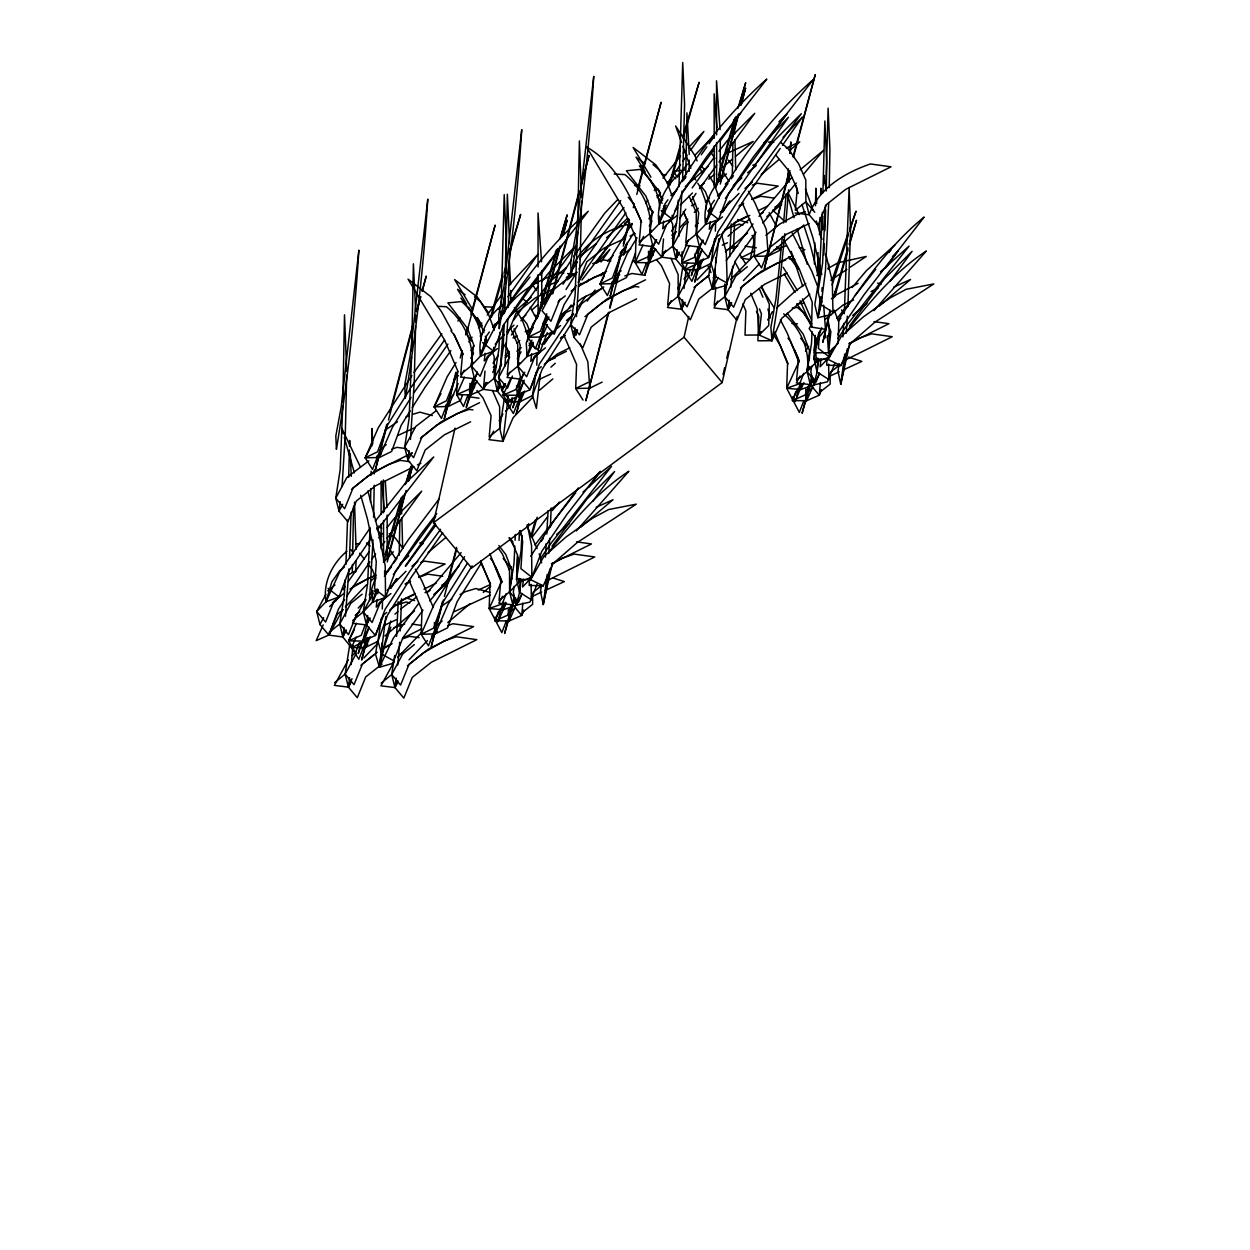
<?xml version="1.0" encoding="UTF-8"?>
<svg xmlns="http://www.w3.org/2000/svg" width="1250" height="1250" viewBox="0 0 1250 1250"><rect width="100%" height="100%" fill="white"/><g stroke="black" fill="none" stroke-linecap="round" stroke-linejoin="round"><path stroke-width="1.5" d="M346.688 375.234L345.312 433.641L342.062 486.641M346.703 371.469L344.5 314.797L342.812 402.109M356.078 549.312L354.5 502.109M374.188 485.25L373.609 517.281M374.234 473.938L374.25 470.172M402.641 547.859L401.875 517.656M415.578 326.125L414.219 382.641L410.484 439.406M415.594 322.344L415.625 314.812M415.641 311.047L413.391 263.797L411.703 351.094M509.562 249.031L508.312 307.438M509.594 243.375L507.344 194.234L505.813 273.797M510.656 301.688L510.703 290.375M581.562 201.359L580.188 259.766L576.469 316.531M581.578 197.594L579.375 140.922L577.719 226.297M689.156 171.438L689.203 160.125M735.703 169.984L734.953 139.781M818.016 252.484L817.531 275.094M387.141 559.359L387.156 515.031M541.75 307.766L541.75 271.156M720.203 181.484L720.25 139.016M826.312 191L826.672 162.672L824.859 120.984L822.891 192.891M342.734 405.984L340.188 469.641L335.766 498.141L339.016 511.156L347.906 521.719L356.328 501L375.531 485.812L413.922 466.719M352.312 572.25L352.453 564.484M352.641 554.781L353.578 506.281M370.062 527.531L367.672 583.422L363.25 611.922L366.5 624.953L375.375 635.5L362.75 641.078L348.672 640.859L356.422 623.359M370.547 502.312L370.812 488.719M371.078 475.141L371.156 471.266M371.641 446.031L371.969 428.578L372.797 443.703M399.188 555.219L399.875 520.297M399.984 514.469L400.25 500.891M411.594 356.922L409.094 418.641L404.656 447.141L407.922 460.156L416.797 470.719L425.219 449.984L444.438 434.812L470.609 421.781M505.547 287.375L504.75 312.5M505.625 283.484L505.734 277.672M577.609 232.109L575.062 295.766L570.641 324.266L573.906 337.297L582.781 347.844L591.203 327.125L610.406 311.938L636.578 298.922M685.75 174.953L686.953 112.875L689.219 154.469M732.266 177.328L732.938 142.406M733.047 136.594L733.344 121.062M814.375 263.938L814.781 242.594M815.5 205.734L815.828 188.266L816.656 203.391M347.547 520.047L345.906 564.594M348.672 477.297L349.391 450.094M349.5 446.219L349.656 440.391L349.906 446.062M355.734 571.922L356.031 560.625M373 539.891L369.531 600.422M401.562 598.734L400.25 630.875M734.578 222.734L733.406 251.094M818.422 275.703L818.906 258.219M819.547 234.891L820.016 217.406M820.656 194.094L820.813 188.25L821.062 193.938M822.359 212.328L819.344 276.078L814.844 304.578L817.859 317.656L831.469 314.578M822.953 216.203L822.578 229.813L821.969 214.781M823.797 185.109L824.062 175.406L824.391 182.984M825.453 205.297L822.594 263.219L818.094 291.719L821.109 304.797L817.859 317.656L820.516 296.875M825.875 189.75L828.109 108.141L829.922 149.812L829.234 187.562M382.281 609.031L382.562 599.438M536.797 365.203L537.125 353.688M715.359 231.141L715.641 221.547M385.797 616.547L379.422 667.25L392.781 663.375L402.859 637.844L422.969 610.141M718.859 238.656L712.5 289.359L725.859 285.5L735.938 259.969L756.031 232.25M349.562 557.531L351.109 512.266M504.063 313.672L504.641 296.703M505.094 283.5L506.078 236.312L504.219 194.641L501.188 305.359M548.062 510.797L546.781 533.984M682.578 181.531L684.578 104.172L682.719 62.5L678.969 186.719M442.172 621.047L436.453 625.578L428.453 645.812L421.141 634.25L422 610.141L409.141 580.656M468.062 394.75L463.484 406.516L456.672 394.688L457.531 370.406L444.656 340.156L408.063 279.141L430.75 296.594L441.625 311.875L451.797 330.516M506.391 620.859L501.828 632.609L489.172 608.516L490.047 583.906L480.766 561.016M523.828 610.25L521.719 615.438L509.094 621L495.016 620.781L495.141 617.047M512.656 400.219L510.047 406.938L503.234 395.109L503.359 391.375M503.5 387.641L503.625 383.906M529.453 577.906L529.203 585.406L543.281 585.859L552.953 563.688L577.438 542.375L636.281 504.156L608.547 509.562L592.297 518.359L565.891 537.109L543.828 556.578L530.625 579.688L516.547 579.234L517.406 554.875L510.578 538.688M646.562 262.609L642 274.359L635.188 262.531L636.047 238.266L623.156 208.016L586.578 147C615.016 163.078 629.328 193.438 641.594 222.297M690.5 269.766L688.547 274.797L681.734 262.969L682.125 251.766M803.906 400.625L799.328 412.375L786.688 388.281L787.562 363.656L774.719 331.969M792.656 396.812L792.516 400.547L806.609 400.766L819.234 395.188L821.344 390.016M815.062 336.094L814.047 358.984L817.062 372.062L813.828 384.922L800.75 389.531L786.688 388.281L799.328 360.797M824.922 230.609L825.656 209.859M828.703 202.656L825.453 270.812L821.109 304.797L832.969 312.266L832.312 281.453L825.781 254M826.906 359.547L826.703 365.156L840.797 365.609L850.469 343.438L874.953 322.125L933.797 283.922L906.062 289.312L889.812 298.125L863.406 316.859L841.344 336.328L828.141 359.438L814.047 358.984L815.547 349.484M385.688 593.531L385.547 597.359L376.219 607.094L377.109 599.453M480.797 350.266L480.578 356.016L471.25 365.75L460.734 374.328L462.625 353.062L454.531 335.266L450.891 330.875M481.141 340.672C481.094 326.016 472.75 310.938 461.578 301.578L447.875 302.891L467.453 328.406L473.688 344.75L471.25 365.75L474.516 378.766L483.391 389.328L497.375 391.266L506.078 401.953L513.391 413.531L521.406 393.281M485.125 353.281L484.234 360.922L493.562 351.188L493.703 347.359M519.047 578.297L518.906 582.125L509.594 591.859L499.062 600.438L500.953 579.172L492.859 561.375L490.438 558.438M527.266 352.609L527.125 356.453L517.812 366.188L507.281 374.766L509.172 353.5L505.5 345.406M527.688 341.109L527.906 335.359L522.375 320.359L515.188 308.859M532.031 573.453L531.891 577.297L522.562 587.016L523.453 579.391M540.594 338.203L540.734 334.359M659.359 216.203L659.078 223.875L649.766 233.609L639.234 242.188L641.125 220.922L633.031 203.125L628.188 197.266M659.641 208.531C659.594 193.875 651.25 178.797 640.094 169.438L626.375 170.75L645.969 196.266L652.188 212.609L649.766 233.609L653.016 246.625L661.906 257.188L675.891 259.125L684.594 269.812L691.906 281.375L696.578 269.578M663.625 221.141L662.75 228.766L672.062 219.047L672.203 215.203M705.844 218.562L705.641 224.312L696.312 234.031L685.781 242.625L687.672 221.359L683.266 211.656M706.203 208.969L706.406 203.219L700.891 188.203L697.812 183.281M816.562 358.047L816.422 361.891L807.094 371.609L796.578 380.203L798.469 358.938L790.375 341.141L787.953 338.203M829.547 353.219L829.406 357.047L820.078 366.781L820.969 359.141M789.172 182.188L789.562 172.594M790.344 153.406L790.828 141.906L789.797 153.484M550.391 526.891L551.188 508M847.906 306.656L850.547 229.188L849.141 187.438L844.281 313.75M352.969 645.594L351.203 664.484M396.578 636.422L398.188 601.75M399.703 642.234L397.75 664.922M504.203 324.062L503.031 349.094L498.609 377.594L501.875 390.609L510.75 401.172L512.156 397.719M507.891 318.766L504.906 366.078M507.344 403.641L502.969 441.391L488.953 439.641L493.609 431.109M514.828 546.031L514.016 563.359L509.594 591.859L512.844 604.875L521.719 615.438L523.656 610.219M515.094 540.25L515.359 534.469M517.5 561.484L517.766 555.844M685.859 271.484L684.047 288.484M729.734 256.609L731.266 223.875M732.688 266.234L730.828 287.031M812.062 331.562L811.531 343.125L807.094 371.609L810.359 384.641L819.234 395.188L821.172 389.984M815.016 341.203L815.281 335.516M345.094 580.016L344.266 595.438L339.781 623.953L342.812 637.016L351.516 647.703L358.828 659.266L366.844 639.031M499.75 332.344L498.828 349.703L494.344 378.203L497.375 391.266L500.125 386.141M500.672 315L500.875 311.141M678.266 200.203L677.344 217.562L672.844 246.062L675.891 259.125L679.547 252.281M348.984 568.891L345.453 616.25M503.453 325.047L500.266 368.609M518.109 557.797L516.594 571.188M519.047 540.438L519.562 530.797M521.875 535.297L521.047 550.719L516.547 579.234L519.562 592.297L516.312 605.156L503.234 609.766L489.172 608.516L501.828 581.031M682.062 191.016L678.766 236.469M721.406 233.859L726.281 252.672L727.203 283.094L714.891 276.312L715.297 268.766M715.609 263.094L715.922 257.438M815.625 337.547L814.109 350.938M819.797 307.344L820 303.484M823.766 255.219L824.391 243.828M531.094 584.359L531.422 599.781L519.562 592.297L520.125 582.781M828.594 364.125L828.938 379.531L817.062 372.062L817.641 362.531M821.562 297.172L821.109 304.797L821.875 301.281M821.906 291.453L822.125 287.656M545.391 557.141L546.203 543.641M548.766 553.469L549.703 538.281M842.906 336.906L843.703 323.391M846.281 333.234L847.328 316.141M819.547 330.984L818.422 348.438L829.406 357.047L832.656 348.453M828.906 264.156L828.234 269.453M788.625 189.828L785.922 222.266M485 371.125L483.672 386.625L494.344 378.203L501.641 364.5M522.828 603.047L522 612.734L532.672 604.312L532.594 593.453M663.516 238.984L662.172 254.484L672.844 246.062L683.812 225.516L688.094 222.062M820.344 382.812L819.516 392.5L830.188 384.078L830.109 373.219M715.781 287.844L714.234 305.234L724.766 296.656L735.828 276.016L747.375 266.719M782.391 236.453L775.984 298.672L770.875 327.422L772 340.703L757.906 340.781L758.781 316.609L756.5 311.359M783.594 222.938L786.188 194M787.219 182.422L788.422 168.922M549.922 568.891L543.266 604.562L540.469 591.453L541.391 585.75M847.438 348.656L840.781 384.328L837.984 371.219L839.203 363.609M784.828 233.719L777.375 306.391L772 340.703L759.094 335.016L745.016 335.109L745.875 310.922L742.844 303.906M381.359 650.297L379.422 667.25L375.562 654.359L377.531 641.078M381.781 646.531L382.219 642.781M540.234 374.578L536.375 408.453L532.516 395.578L535.891 372.812M714.422 272.422L712.5 289.359L708.625 276.469L710.609 263.188M377.766 593.734L378.203 589.906M486 345.641L486.672 339.922L485.281 336.281M510.203 379.359L503.234 395.109L517.312 395.328L529.938 389.766L521.062 379.203L517.812 366.188L520.234 345.188L514 328.844M531.672 353.719L530.781 361.344L540.109 351.625L547.281 332.703M532.547 346.078L533 342.266M521.984 593.781L518.469 602.406L509.594 591.859L512.016 570.859L505.781 554.516L498.875 545.5M664.516 213.5L665.172 207.766M710.172 221.563L709.297 229.203L718.609 219.469L728.391 193.688L753.328 156.984L813.344 79.5C768.406 119.203 730.25 169.672 705.641 224.312L718.609 219.469L707.641 210.859M711.062 213.937L711.719 208.203L705.484 191.859L700.891 185.859M340.188 501.734L339.016 511.156L342.703 504.281M349.578 677.688L348.406 687.125L357.281 697.688L365.703 676.953L381.969 664.109M367.672 615.516L366.5 624.953L352.484 623.203L365.531 599.297M409.094 450.719L407.922 460.156L411.609 453.281M396.125 678.125L394.953 687.562L403.828 698.109L412.25 677.391L431.469 662.203L476.828 639.641L456.219 636.766L443.797 641.125L423.344 652.969L407.469 665.766M502.344 386.844L501.875 390.609L505.562 383.734M514.016 595.438L512.844 604.875L498.828 603.141L502.562 596.312M575.062 327.859L573.906 337.297L577.594 330.406M682.641 299.812L681.469 309.234L690.359 319.797L698.781 299.062L715.031 286.219M729.188 300.234L728.031 309.672L736.906 320.234L745.328 299.5L764.531 284.328L787.219 273.031M811.531 375.203L810.359 384.641L796.344 382.891L800.062 376.062M344.016 627.578L342.812 637.016L328.828 635.062L316.203 640.641L323.188 624.891M498.578 381.828L497.375 391.266L500.266 384.547M537.172 584.047L529.922 602.094L516.312 605.156L517.031 599.484M519.562 592.297L521 580.969M677.094 249.688L675.891 259.125L678.781 252.391M834.688 363.812L827.422 381.844L813.828 384.922L814.547 379.25M817.062 372.062L818.516 360.734M547.234 574.344L543.266 604.562L552.344 563.125M844.734 354.094L840.781 384.328L849.859 342.875M835.156 294.922L835.969 289.328L833.359 297.594M381.328 618.547L377.953 641.312L381.812 654.203L394.125 660.984M714.688 238.766L711.016 263.422L714.891 276.312M348.359 659.781L334.391 685.391L348.406 687.125L345.141 674.109L349.578 645.609M393.984 661.922L380.938 685.828L394.953 687.562L391.703 674.531L394.641 655.547M504.141 399.859L499.719 428.359L502.969 441.391L513.078 417.75L532.875 397.125M682.641 267.719L678.219 296.219L681.469 309.234L667.469 307.5L671.188 300.672M727.422 279.547L724.766 296.656L728.031 309.672L714.016 307.938L717.734 301.109M514.188 586.391L513.297 592.094L516.312 605.156L522.047 593.469M811.703 366.141L810.797 371.844L813.828 384.922L819.562 373.234M834.188 310.094L838.766 322.016L838.156 343.266L828.547 352.734L814.469 352.828L818.75 332.828M830.031 310.109L822.844 342.344L830.141 312.328M817.859 317.656L821.484 301.312M737.234 316.344L722.188 382.547L471.656 568.016L433.516 522.688L455.016 428.094M433.516 522.688L684.062 337.219L688.781 316.406M723.062 374.562L724.609 367.75M726.781 358.234L728.328 351.422M814.469 352.828L815.734 347.391M816.562 343.766L817.406 340.141M715.922 274.891L712.5 289.359L718.172 277.484M386.516 425.172L375.312 470.188L387.5 423.656M367.156 637.531L361.625 660.031L367.859 637.922M455.891 372.297L444.219 419.172L456.406 372.641M522.422 392.172L516.188 414.297L521.25 393.656M546.453 315.875L538.156 349.625L547.109 316.156M621.391 251.312L610.188 296.312L622.375 249.781M608.188 312.797L585.812 400.828L608.922 312.172M700.922 260.031L694.703 282.141L699.766 261.516M775.828 155.109L789.156 171.234L764.312 268.688L789.906 170.609M381.812 654.203L390.781 620.969M361.109 642.344L358.234 653.562L362.75 641.078L367.875 620.312M474.953 377.906L470.766 394.906L466.25 407.375L473.891 377.469M521.5 378.344L517.312 395.328L512.812 407.812L515.188 398.469M512.828 605.906L504.594 633.484L511.75 605.438M653.469 245.766L649.266 262.75L644.766 275.234L652.406 245.328M700.016 246.203L695.828 263.188L691.312 275.672L693.703 266.328M810.328 385.656L802.094 413.25L809.266 385.203M518.062 387.25L519.969 379.766M697.047 253.234L698.469 247.625M389.906 412.063L412.922 324.453M388.453 419.984L413.328 325.047M460.203 357.984L462.094 350.672M466.375 334.172L495.141 225.094L470.984 314.391M442.438 601.578L431.25 646.578L443.438 600.047M446.328 586.578L456.547 547.375M444.391 596.391L456.844 548.5M552.75 291.5L579.297 190.875M552.734 293.938L579.156 193.203M505.188 602.25L503.234 609.766L497.703 621.859L502.797 603.281M623.328 243.812L629.141 221.312M623.328 246.109L629.5 222.297M802.203 383.891L795.203 401.609M387.422 558.969L404.828 493.844M465.609 334.875L467.562 327.422M544.438 303.922L559.906 246.25M637.453 189.656L661.125 102.219L636.781 194.469M609.656 307.219L612.578 296.047M616.5 281.156L617.969 275.562M720.5 181.078L738.406 114.094M793.047 156.453L815.25 74.609L793.391 157.438M416.812 311.859L420.781 296.812M422.281 291.156L426.25 276.094L422.125 290.969M387.219 561.953L406.109 490.422M408.594 481.016L412.563 465.953L408.437 480.828M545.266 303.031L560.172 246.563M563.156 235.266L567.125 220.203L563 235.078M580.656 187.547L589.094 155.547L580.844 185.297M633.297 207.641L634.297 203.875M609.906 308.406L619.359 272.641M624.328 253.812L627.297 242.516M720.281 184.062L738.672 114.422M741.156 105L745.625 88.062L740.984 104.797M623.422 255.109L626.438 243.953M796.734 396.047L800.313 383.047M416.969 309.578L420.578 296.562M484.812 341.062L485.812 337.422M631.078 227.203L632.109 223.484M663.312 208.922L664.328 205.281M384.938 554.797L401.375 497.484M490.344 317.891L502.938 273.469M536.891 318.312L556.5 249.891M530.766 536.578L535.469 519.922M668.859 185.734L680.375 145.031M715.406 186.172L717.484 178.766M718.531 175.062L735 117.75M833.5 297.828L848.047 247.953M383.906 561.625L402.516 496.141M406.25 483.047L411.031 466.203L405.312 484.562M491.391 317.328L503.094 276.156M504.156 272.422L505.75 266.812M509.469 253.703L520.641 214.422L509.391 251.312M539 314.016L557.609 248.531M560.812 237.297L567.188 214.844L559.875 238.828M531.844 535.953L537.172 517.234M669.891 185.188L680.531 147.766M683.188 138.406L699.141 82.266L683.031 135.781M715.906 187.484L736.125 116.391M739.312 105.156L745.688 82.703L737.812 108.531M834.672 297L847.969 250.219M849.562 244.609L856.484 220.281L849.172 244.266M342.781 609.578L328.828 635.062L319.953 624.516L316.688 611.484L326.016 601.766L331.797 581.938L339.828 570.578L344.406 567.094M352.719 620.5L363.25 611.922L372.562 602.188L376.25 589.578M531.859 340.234L527.125 356.453L540.109 351.625L529.125 343.016M817.469 358.281L816.422 361.891L829.406 357.047L829.344 351.484M527.484 527.375L528.672 523.672M832.156 284.984L848.281 235.141M849.484 231.453L856.047 211.141L849.547 229.25M832.703 278.297L848.234 232.875M375.844 576.766L371.688 588.906L372.562 602.188L385.547 597.359L395.328 571.562L420.266 534.875L436.734 513.609M819.109 338.188L815.547 348.594L816.422 361.891L818 358.438M368.984 627.672L363.875 641.641L351.516 647.703L356.125 637.094M462.453 395.219L460.531 400.453L448.172 406.516L434.109 406.844L447.141 376.812L456.016 362.578M546.797 313.766L540.422 331.234L528.062 337.297L535.359 348.859L543.375 328.625M524.188 380.172L518.453 395.891L506.078 401.953L508.391 396.656M635.453 253.141L626.516 277.594L614.156 283.641L600.078 283.969L613.125 253.953L631.859 223.875M702.062 249.781L696.953 263.75L684.594 269.812L687.656 262.75M365.156 624.875L361.297 635.281L348.672 640.859L355.484 652.688L359.391 642.609M473.172 378.688L469.312 389.109L456.672 394.688L464.438 377.188M485.969 382.391L483.391 389.328L470.766 394.906L456.672 394.688M520.359 377.391L515.859 389.547L503.234 395.109M511.5 604.797L507.641 615.219L495.016 620.781L498.422 611.703M652.312 244.812L647.812 256.969L635.188 262.531L642.938 245.031M663.828 251.969L661.906 257.188L649.266 262.75L635.188 262.531M698.219 246.984L694.359 257.406L681.734 262.969L689.484 245.469M808.375 386.297L805.141 394.969L792.516 400.547L795.938 391.453M390.828 627.078L384.141 647.344L379.422 667.25L393.219 638.406L418.781 603.266M500.063 306.844C486.219 318.734 477.375 337.734 480.578 356.016L493.562 351.188L503.328 325.391L528.281 288.703L577.703 224.891M672.062 219.047L681.844 193.25L706.781 156.562L766.797 79.078C721.859 118.766 683.703 169.25 659.078 223.875L672.062 219.047L661.094 210.438M837.875 334.703L839.172 331.25L864.125 294.562L924.125 217.078C889.141 245.5 863.469 282.922 838.375 319.875M502.906 602.188L506.172 593.609M510.094 583.328L512.062 578.172M516.312 605.156L518.266 600.016M800.422 381.953L803.688 373.375M807.609 363.078L809.578 357.938M813.828 384.922L815.781 379.766M469.375 391.406L471.328 386.359L477.297 381.562M508.359 615.828L509.656 612.469L515.641 607.672M647.875 259.25L649.828 254.219L655.812 249.422M805.859 395.578L807.172 392.234L813.141 387.422M578.812 282L586.812 261.75L603.953 248.188L623.094 239.312M697.906 266.203L699.906 261.141M811.812 323.562L809.172 328.625L817.094 339.828L821.828 327.859M505.141 383.719L503.047 388.891L494.344 378.203L494.187 356.5L491.969 351.547M687.828 241.234L681.547 256.75L672.844 246.062L672.688 224.359L670.484 219.406M484.797 385.875L483.391 389.328L487.109 382.531M507.641 333.859L516.062 313.141L535.266 297.953L552.719 289.281M512.406 376.047L507.484 388.141L498.609 377.594L509.672 356.953M666.359 225.156L658.641 244.156L649.766 233.609C653.328 211.109 642.141 188.609 624.891 174.578L614.172 174.062M663.297 253.734L661.906 257.188L665.625 250.391M819.484 373.531L815.984 382.172L807.094 371.609C810.562 349.766 800.125 327.906 783.688 313.844M369.391 618.188L366.5 624.953L370.188 618.078M464.234 370.203L460.5 377.031L474.516 378.766L477.406 372.016M352.016 678.688L348.406 687.125L351.172 681.969M509.844 372.344L507.047 377.469L521.062 379.203L523.953 372.453M397.844 680.812L394.953 687.562L397.719 682.406M643.672 236.344L639.016 244.891L653.016 246.625L655.906 239.875M515.734 598.125L512.844 604.875L514.688 601.438M681.734 262.969L695.828 263.188L708.453 257.609L699.578 247.062L702.453 240.313M684.359 302.484L681.469 309.234L685.156 302.359M730.922 302.922L728.031 309.672L731.719 302.797M813.25 377.891L810.359 384.641L812.203 381.203M345.703 630.281L342.812 637.016L346.469 630.156M386.234 444.656L380.531 449.172L372.516 469.422L365.203 457.844L378.234 427.828L411.828 375.578M372.062 444.594L365.203 457.844L379.281 457.516L392.312 427.5L411.047 397.422M448.172 406.516L458.141 383.562M351.516 647.703L365.594 647.375L370.188 636.781M576.094 285.5L564.062 304.703L554.484 330.906L542.125 336.969L528.062 337.297L541.094 307.266L571.438 259.781M542.125 336.969L547.484 324.609M524.75 391.031L520.156 401.625L506.078 401.953M481.219 563.25L457.141 601.656L447.578 627.859L435.203 633.922L421.141 634.25L434.172 604.219L464.516 556.734M614.156 283.641L627.188 253.625L637.047 237.797M703.266 258.891L698.656 269.484L684.594 269.812M772 340.703L781.734 318.359L809.797 294.219M476.969 380.906L470.766 394.906L469.938 383.453M362.75 641.078L368.953 627.078M523.516 381.328L517.312 395.328L516.625 385.781M655.469 248.75L649.266 262.75L648.453 251.297M495.016 620.781L500.437 608.531M515.297 607L509.094 621L508.281 609.547M702.031 249.187L695.828 263.188L695.141 253.641M797.953 388.297L792.516 400.547L794.188 397.25M812.813 386.766L806.609 400.766L805.781 389.312M371.547 537.641L348.766 571.141L339 596.938L326.016 601.766L339.406 572.438L369.719 528.625M372.562 602.188L378.078 590.125M384.375 576.312L408.422 539.578L438.891 499.234M533.422 342.656L527.125 356.453L526.25 343.156L532.797 324.078L538 316.562M520.484 578.672L518.906 582.125L531.891 577.297L541.672 551.5L566.609 514.812L598.375 473.781M530.719 556.25L554.766 519.516L578.312 487.937M828.234 336L829.813 332.562M506.391 602.891L503.234 609.766L502.734 602.484M803.906 382.656L800.75 389.531L800.234 382.25M348.672 640.859L354.5 629.344M453.703 394.781L449.422 398.172L441.422 418.406L434.109 406.844L440.969 393.594M528.062 337.297L533.203 327.359M571.5 270.422C579.484 246.281 602.75 231.328 626.25 224.734L631.562 226.203M621.109 270.781L615.406 275.312L607.391 295.547L600.078 283.969L604.375 275.688M329.109 632.375L339.781 623.953L350.734 603.391L362.141 594.188M325.906 594.297L316.688 611.484L325.578 622.047L334 601.328L344.344 593.141M319.953 624.516L323.641 617.641M497.422 348.578L488.562 355.578L480.141 376.297L471.25 365.75L473.094 362.312M498.766 323.312C508.297 296.719 534.609 281.359 560.031 272.516L563.781 273.047M474.516 378.766L477.281 373.609M373.391 593.016L363.25 611.922L372.125 622.484L380.547 601.75L390.891 593.578M334.625 682.688L345.141 674.109L356.203 653.484M545.453 347.828L535.109 356.016L526.688 376.734L517.812 366.188L519.656 362.75M549 316.859L545.312 323.734L554.188 334.297L562.609 313.578L574.438 304.234M521.062 379.203L524.75 372.328M381.172 683.125L391.703 674.531L402.766 653.906L414.313 644.594M649.766 233.609L651.609 230.172M653.016 246.625L656.703 239.75M688.359 240.203L685.562 245.328L699.578 247.062L703.266 240.188M689.281 275.594L678.219 296.219L667.688 304.797L669.578 283.531L661.484 265.734L656.641 259.875M809.859 366.453L807.094 371.609L809.531 350.609L803.297 334.281L787.172 313.25M470.75 358.25L473.531 353.125M517.297 358.688L521.016 351.859M499.203 420.859L502.922 414.031M649.25 226.109L652.047 220.984M695.797 226.531L697.656 223.125M677.703 288.719L680.5 283.594M724.25 289.156L727.047 284.031M492.688 372.328L496.422 365.531M672.125 238.484L675.844 231.688M761 331.672L759.094 335.016L757.172 308.469L750.719 293.219M767.672 319.984L772.438 311.625M558.125 302.203L560.094 299.031M566.016 289.531L576.859 272.125M410.219 388.781L387.141 425.594L377.562 451.781L365.203 457.844M410.234 410.859L401.203 425.266L391.641 451.469L379.281 457.516M412.25 407.656L425.297 386.859L450.859 350.656M458.047 371.391L446.469 400.781L434.109 406.844M471.094 350.578L474.094 345.781M563.031 284.234L577.406 261.906M578.109 282.312L588.141 266.297L625.922 212.781M390.516 588.234L396.531 578.641M546.078 340.891L550.094 334.484M634.062 232.516L622.016 251.719L612.453 277.906L600.078 283.969M467.156 563.578L443.078 601.984L433.5 628.188L421.141 634.25M723.578 210.344L728.594 202.344M335.688 601.125L338.828 596.234M343.031 589.719L345.125 586.453M348.266 581.578L368.984 551.859M538.125 353.75L540.188 350.547M544.297 344.156L552.531 331.375M383.281 599.922L386.422 595.031M390.625 588.516L396.922 578.75M722.641 212.266L729.984 200.859M493.047 363.281L498.141 355.422M503.234 347.562L506.297 342.859M511.391 335L517.5 325.562M344.594 599.594L338.484 609.031L328.828 635.062L337.25 614.344L343.156 609.672M346.641 596.453L369.844 561.875M393.359 574.672L435.719 516.531M671.562 231.141L676.656 223.281M679.703 218.562L685.812 209.141M690.906 201.281L696 193.422M725.406 198.344L787.219 113.516L778.906 121.781M542.656 323.953L546.938 317.609M413.984 372.406L441.844 333.781M414.016 392.672L447.922 344.062M468.844 342L472.078 337.25M478.562 327.75L481.812 323M487.203 315.078L501.609 294.906M492.641 327.422L494.797 324.25M503.438 311.578L505.609 308.422M573.594 256.609L604.688 213.234L617.625 199.672M579.016 268.953L602.797 234.109L623.938 207.484M645.625 203.297L647.781 200.125M654.266 190.625L656.438 187.453M648.891 218.797L653.203 212.469M660.781 201.375L662.938 198.219M472.109 565.906L448.25 603.891L435.203 633.922L434.391 622.594M509.078 569.875L511.219 566.734M805.5 351.219L808.734 346.5M534.953 544.953L575.75 492.703M540.297 558.859L551.188 543.047L611.531 466.344L583.016 492.078M837.797 338.625L848.703 322.812L909.047 246.109L880.516 271.844M383.438 562.297L393.359 551.766M411.219 387.188L444.562 339.953M457.906 321.062L460.125 317.922M480.125 336.172L484.562 329.875M499.016 309.422L502.344 304.688M507.906 296.828L537.922 254.312L508.453 285.812M489.375 331.938L486.375 336.203L480.578 356.016C503.453 305.156 537.75 258.562 578.359 220.375M494.094 327.625L498.484 321.422M513.672 320.078L538.125 286.312M579.625 258.766L620.75 200.516M559.875 320.266L565.438 312.406M586.547 282.484L588.781 279.344M601 262.016L609.891 249.422L596.953 262.984M559.125 322.062L566.812 311.203M569 308.094L571.203 305M384.375 573.859L390.969 567.531M387.172 572.25L391.562 566.031M393.766 562.938L397.062 558.281M648.312 210.156L650.547 207.016M657.219 197.562L660.547 192.844M667.219 183.391L680.547 164.5M682.781 161.359L687.219 155.062M690.562 150.344L703.891 131.453L688.359 147.719M571.719 323.094L542.094 369.375L532.516 395.578L520.156 401.625L519.469 392.203M587.281 301.062L595.062 290.031M620.625 253.828L623.969 249.109L620.078 253.172M405.312 566.016L435.328 523.516M405.656 566.25L435.906 525.078M667.891 199.797L664.875 204.047L659.078 223.875C655.734 204.922 665.406 185.5 679.875 173.453M670.891 195.531L677.484 189.203M673.703 193.922L676.984 189.266M685.781 176.859L683.578 179.953L685.734 176.781M672.391 195.672L674.609 192.516M701.297 154.734L706.844 146.859M709.078 143.719L714.625 135.844M442.719 532.625L411.609 576.703L387.516 615.109L377.953 641.312L365.594 647.375M692.172 187.938L714.312 157.125M714.438 200.234L711.422 204.484L705.641 224.312C702.281 205.344 711.953 185.922 726.422 173.891M717.438 195.969L722.5 190.812M722.438 191.25L727.938 183.5M731.219 178.844L733.422 175.734M737.625 189.922L788.406 117.281L763.812 143.047M780.234 148.453L744.672 198.828L720.594 237.234L711.016 263.422L698.656 269.484L698.109 261.938M782.469 145.297L802.469 116.953L783.062 137.297M541.203 541.312L543.406 538.203M552 546.188L586.891 499.094L614.578 471.547L592.688 501.406M838.719 321.078L840.922 317.969M849.516 325.953L884.406 278.859L912.094 251.312L890.203 281.156M726.297 260.516L753.062 223.875M506.875 320.641L537.969 278.219M540.281 275.078L562.156 245.234L555.234 252.109M520.953 320.859L538.234 297.281M540.531 294.141L576.25 245.438M372.156 558.734L375.609 554.031M381.359 546.172L384.828 541.453M387.125 538.312L421.688 491.188L394 518.734L387.047 527.609M578.766 286.5L581.062 283.359M596.031 262.938L608.703 245.656L604.562 249.797M573.266 313.438L539.594 363.719L529.938 389.766L538.359 369.031L541.328 366.703M576.719 308.719L585.938 296.156M600.906 275.719L603.219 272.578M681.922 193.203L714.172 149.219M719.938 141.359L740.672 113.078L733.75 119.969M440.594 529.328L409.484 571.734L385.031 609.469L375.375 635.5L383.797 614.781L386.766 612.438M699.469 188.703L716.734 165.141M719.047 162L754.75 113.297L727.078 140.844L718.953 151.203M588.969 487.047L600.484 471.328L594.953 476.844M885.328 268.375L898 251.094L892.469 256.609M375.328 521.109L405.375 483.109L433.719 456.953L377.25 529.891M508.844 303.672L529.984 277.031M663.031 178.094L680.594 155.844M678.25 176.25L687.359 164.125M549.031 551.891C572.422 522.031 596.766 492.234 628.828 471.25L576.375 530.906M846.531 331.641C869.938 301.781 894.266 272 926.344 251.016L873.875 310.672M532.266 536.984L547.562 516.781M580.047 221.844L588.281 211.219L581.203 217.75M581.891 280.016L628.953 219.25M541.609 281.859L548.562 272.984L574.859 246.828M378.938 537.969L382.406 533.531M757.391 161.984L773.625 141.281L801.297 113.734L742.562 193.859L718.109 231.578L708.453 257.609L716.875 236.891L719.828 234.547M837.062 318.484L850.328 301.609M855.156 295.469L875.688 269.391M888.953 252.516L891.375 249.453M817.094 339.828L825.469 329.344L823.688 305.172M427.219 592.734L461.156 552.641M759.078 216.344L791.797 177.469M429.781 600.953L459.453 565.359M762.859 223.062L796.219 183.016M803.641 174.109L823.422 150.375L800.062 169.875M552.266 510.578L559.422 502.109M852.156 287.516L866.469 270.594L894.984 244.844M663.547 208.156L666.188 205.375M505.562 411.25L509.531 407.078M518.766 397.344L524.062 391.781M708.766 209.969L711.406 207.188M369.094 594.812L373.062 590.641M684.078 279.109L688.031 274.938M699.922 262.422L702.562 259.641M352.328 655.609L356.281 651.438M364.203 643.078L369.484 637.516M730.625 279.547L754.609 254.719M397.547 657.422L421.531 632.594M683.188 153.141L685.781 150.422M694.672 155.516L714.078 135.188M495.188 344.141L504.422 334.516M507.062 331.766L513.984 325.125M505.266 355.578L509.219 351.438M517.125 343.188L519.766 340.438M541.734 344.562L553.609 332.188M675.016 210.625L677.656 207.875M680.281 205.109L692.484 192.969M679.812 227.562L687.719 219.297M694.312 212.422L698.281 208.297M329.672 606.656L339 596.938L328.016 588.312M720.234 212.422L739.031 193.406M345.422 606.828L366.531 584.797M387.172 590.312L405.969 571.297M696.875 280.109L710.062 266.359M363.797 658L378.312 642.859M743.422 280.547L759.25 264.031M409.031 659.797L427.5 640.547M695.219 226.047L697.859 223.312M358.188 608.016L366.094 599.844M607.578 261.031L613.109 255.516M346.812 551.344C332.344 563.375 322.656 582.797 326.016 601.766M606.484 237.797L627.75 218.187M509.656 316.094L531.188 297.328M685.312 186.516L708.219 166.297M733.281 185.672L741.844 177.953M747.547 172.812L756.234 165.625M550.953 367.125L555.234 363.266M728.031 236.266L732.312 232.406M400.219 563.562L408.781 555.844M394.969 614.156L397.812 611.578M556.547 534.484L569.516 523.438M852.641 315.531L867.031 303.203M776.625 307.859L794.797 291.547L805.828 283.516M526.781 333.969L531.062 330.172M705.297 201.828L709.562 198.016M725.234 184.047L728.094 181.516M370.797 580.984L375.078 577.172M521.391 318.844L525.828 315.062M531.75 310.047L537.672 305.016M540.641 302.5L552.484 292.453M567.297 279.875L574.703 273.594L566.297 277.422M699.891 186.688L704.328 182.922M708.781 179.156L714.703 174.125M720.625 169.094L732.469 159.047M735.438 156.531L753.219 141.453L724.594 154.453M557.562 328.062L560.531 325.547M566.453 320.531L573.859 314.25M744.953 188.375L752.359 182.094M761.25 174.562L779.031 159.484M789.391 150.688L799.766 141.891L786.297 148M539.469 390.25L552.797 378.938M725.375 251.812L747.594 232.969M766.859 216.641L769.812 214.125M772.781 211.609L781.672 204.062L774.938 207.125M764.531 258.531L803.031 225.859M411.891 566.266L417.812 561.234M428.188 552.438L445.953 537.359M384.906 635.984L414.531 610.859M433.781 594.516L448.594 581.953L441.859 585.016M431.453 636.422L437.375 631.391M447.75 622.594L469.969 603.75M483.297 592.438L490.703 586.156M580.453 527.344L613.031 499.703L596.203 507.344M879.438 305.859L910.547 279.469L893.719 287.109M831.422 298.797L835.828 295.203L858.047 283.328M385.344 430L397.547 421.781M454.234 379L458.453 375.578M618.812 257.266L630.781 248.828M765.906 235.344L779.969 223.953L798.062 213.891L805.328 211.75M441.266 606.391L451.828 599.094M483.766 343.953L486.656 341.625M662.266 211.812L665.156 209.484M487.078 356.938L490.078 354.516M505.297 357.656L509.578 354.203M516.891 351.141L521.234 347.656M528.875 345.547L531.766 343.219M351.531 489.375L367.406 476.578L387.859 464.734L400.281 460.375L409.656 461.672M420.422 438.375L436.312 425.562L456.766 413.719L469.187 409.375L472.938 409.891M708.812 212.25L711.703 209.922M533.625 357.375L536.625 354.953M584.969 316.656L602.297 302.703L622.734 290.859L635.172 286.5L638.906 287.016M712.078 225.266L714.969 222.938M695.062 270.938L700.828 266.281M693.984 287.453L708.422 275.812M327.75 590.859L334.969 585.047M332.453 602.719L338.234 598.062M740.531 287.875L756.422 275.078L776.859 263.234L785.734 260.125M374.312 591.297L377.188 588.969M355.203 615.312L358.062 613M379.016 603.156L381.891 600.828M361.984 648.828L367.766 644.172M360.906 665.344L373.906 654.859M825.203 319.312L843.078 305.031L853.578 299.969M565.266 295.875L559.359 300.547L550.938 321.281L542.047 310.719L553.109 290.094L570.438 276.125L576.734 272.484M571.172 291.203L575.609 287.703M668.547 222.266L677.406 215.266M493.297 367.438L496.25 365.094M577.391 301.891L581.828 298.391L601.016 288.844M671.797 235.297L676.234 231.781M722.484 216.859L713.609 223.859L705.188 244.594L696.312 234.031L696.25 212.422L689.062 196.109M544.281 364.359L557.578 353.844L569.797 347.781M722.781 232.219L736.078 221.703L748.297 215.625M708.812 275.531L695.516 286.047L687.094 306.781L678.219 296.219L678.156 274.609L670.953 258.281M359.766 611.641L356.844 613.953L348.484 634.641L339.781 623.953M389.719 610.109L403.016 599.594L415.234 593.516M377.219 652.25L362.453 663.938L354.031 684.656L345.141 674.109M533.109 592.375L541.969 585.359M544.922 583.031L549.359 579.531L594.734 556.953L574.109 554.094L561.688 558.438L552.25 563.906M830.609 372.125L839.484 365.125M842.438 362.781L846.875 359.281L892.234 336.719L871.625 333.844L859.203 338.203L849.766 343.672M494.391 324.844L497.453 322.516M733.734 231.125L749.906 218.938M420.234 545.719L423.172 543.5M400.672 609.016L416.828 596.828M816.859 275.484L820.016 273.188M830.781 280.188L846.906 269.391M850.141 267.219L866.281 256.422L838.094 262.75L828.188 268.328M692.422 205.656L695.562 203.844M578.422 286.422L594.156 277.312L604.797 273.578M738.969 206.094L743.688 203.359M513.922 337.797L517.062 335.984M603.75 286.938L581.703 303.641L570.641 324.266L579.516 334.828L587.938 314.094L607.156 298.906L645.547 279.812M611.609 282.391L616.328 279.656M560.469 338.234L565.188 335.5M436.203 410.719L415.719 426.516L404.656 447.141L413.547 457.688L421.969 436.969L441.172 421.781L479.562 402.688M445.641 405.25L450.359 402.531M368.875 460.812L346.828 477.516L335.766 498.141L344.641 508.703L353.062 487.969L372.281 472.781L412.406 452.828M376.734 456.266L381.453 453.531M348.234 575.078L356.094 570.516M349.922 589.016L368.797 578.078M405.906 583.984L410.625 581.25M381.516 649.797L390.953 644.344M725.156 229.188L739.344 224.125L742.891 225.094M405.766 417.219L409.062 415.391M546.641 361.328L555.391 357.875M460.062 594.531L465 591.781L475.891 588.547L490.062 592.469M691.516 205.641L695 203.906M578.562 285.359L606.484 271.469M739.797 205.219L743.297 203.469M752.016 199.141L778.188 186.109L757.578 183.25L752.25 185.109M758.766 210.422L767.484 206.078M513 337.797L516.5 336.062M530.453 329.109L525.219 331.719L530.453 329.844M561.297 337.359L564.781 335.625M573.516 331.281L577 329.547M740.906 257.844L754.859 250.906M548.844 360.047L566.297 351.375M792.688 255.672L761.281 271.297L742.062 286.484L733.641 307.203L724.766 296.656L724.734 284.047M801.406 251.328L804.906 249.594M417.406 464.969L420.906 463.234M353.203 586.141L375.891 574.859M848.844 343.656L888.984 323.688L873.984 321.609M404.984 583.969L410.219 581.359M418.953 577.016L445.125 564L424.516 561.141L420.953 562.375M423.953 589.172L436.172 583.094M551.328 563.891L591.469 543.938L576.484 541.844M381.656 648.75L392.125 643.547M402.594 638.328L421.797 628.781M398.875 654.828L402.359 653.094M739.859 205.734L743.312 204.047M734.297 223.062L749.797 215.406M401.234 600.953L415 594.141M766.578 250.297L754.219 256.359L761.516 267.922L769.531 247.688L786.672 234.125L809.281 223.625M742.219 202.781L755.078 232.266L754.219 256.359L768.281 256.031L780.641 249.969M588.062 382.438L575.703 388.5L583.016 400.063M563.703 334.922L576.562 364.406L575.703 388.5L589.781 388.172L602.141 382.109M871.062 291.516L878.047 288.141M630.047 236.078L635.266 233.656M632.547 261.734L636.016 260.125M560.516 315.047L570.953 310.219M722.266 245.156L727.484 242.734M397.672 435.609L415.062 427.531M538.547 379.719L550.719 374.062M383.984 625.453L396.156 619.812M453.594 612L490.141 595.047M828.813 376.609L839.25 371.812M842.719 370.203L861.828 361.391L848.406 357.094M531.312 596.859L541.734 592.047M545.203 590.453L564.328 581.625L552.578 577.859M546.094 286.594L557.875 281.25M759.781 214L763.156 212.484M425.031 592.656L430.078 590.359M478.312 590.031L490.094 584.672M752.812 165.281L756.375 163.703M419.75 543.156L423.312 541.594M786.688 388.281L799.766 383.656M489.172 608.516L502.25 603.906M751.969 199.375L760.844 196.266L773.953 198.094M592.672 263.656L603.312 259.938L610.812 260.969M624.812 275.969L631.906 273.484L645.031 275.297M727.062 249.781L737.703 246.047M773.609 250.219L786.031 245.859M391.703 449.219L397.031 447.359L406.406 448.656M370.562 577.453L375.891 575.594M418.891 577.266L427.766 574.156L442.766 576.25M393.984 627.672L404.641 623.938M402.578 638.828L409.672 636.344L419.047 637.641M447.641 625.609L452.969 623.75L473.578 626.609L428.203 649.188L409 664.359L400.578 685.094L391.703 674.531M412.688 414.313L419.953 412.156L432.359 415.578M395.375 605.234L406.266 602.016L409.812 602.984M642.781 165.578L639.359 165.906L658.938 191.438L662.406 200.516M674.641 171.016L684.922 170.031M510.828 298.156L514.25 297.828M803.547 303.266L796.688 303.922L810.516 321.938M792.281 307.938L797.422 307.453L803.453 312.641L811.672 325.781M356.266 543.906L359.688 543.578M768.5 142.078L773.859 142.344M662.5 174.578L666.078 174.75M484 306.719L492.922 307.156M437.437 306.281L446.375 306.719C463.641 320.766 474.828 343.25 471.25 365.75M634.594 185.484L640.047 185.844M791.922 323.484L797.375 323.844M795.125 213L809.141 214.734L818.016 225.297L826.437 204.562L845.656 189.375L891.016 166.812L870.406 163.953C844.984 172.781 818.688 188.141 809.141 214.734L805.875 201.719L805.812 180.094L798.625 163.781L788.344 148.969L781 142.688M799.156 247.688L802.906 248.203M745.109 246.219L756.344 247.781M789.297 258.891L794.906 259.672M742.734 258.453L750.234 259.5L753.125 246.344A161.812 35.078 -40.1 0 0 752.062 235.406M615.953 274.25L619.688 274.781M567.516 273.562L575.016 274.609M534.391 315.219L538.141 315.734M467.797 396.609L479.047 398.172M412.031 624.094L421.406 625.406M825.469 329.344L811.516 327.109L812.234 302.141L799.312 269.031L783.781 240M877.516 283.125L881.281 283.953M737.625 219.516L747.688 222.734M406.234 597.938L414.625 600.625M828.141 359.438L840.797 365.609M530.625 579.688L543.281 585.859M643.625 162.625L636.078 157.156L645.203 171.922M534.734 281.312L537.766 283.5M465.125 294.766L457.562 289.297L466.703 304.062M378.672 525.969L381.688 528.156M389.234 533.625L395.281 538.016L402.875 548.328M776.469 246.797L779.5 249.047M482.578 342.578L493.562 351.188M788.688 256.734L793.219 260.312M671.438 175.016L675.844 178.781M700.828 166.078L704.438 169.188M653.062 164.609L659.094 169.797L667.312 182.938L672.219 196.281M522.312 298.219L527.141 302.375M474.563 296.75L480.594 301.938L488.812 315.094L494.328 330.094M366.547 542.922L370.172 546.047M772.625 210.047L783.906 220.688M814.766 212.266L805.875 201.719L795.359 210.297L797.25 189.031L789.156 171.234M684.062 337.219L722.188 382.547M800.672 338.203L808.109 347.172M649.531 207.672L653.234 212.156M650.594 252.547L653.016 255.469M467.312 335.328L472.266 341.312M472.078 384.688L474.5 387.625M476.922 390.547L482.984 397.891L491.078 415.688L489.188 436.938L499.719 428.359L499.641 406.75L492.453 390.438M503.156 558.438L510.594 567.406M674.078 172.672L677.531 177.188M514.312 307.5L516.609 310.5M522.375 318L526.984 324.016L530.453 333.094M460.844 298.062L480.438 323.578L483.891 332.656M509.547 537.672L513 542.172M359.75 553.234L364.359 559.25M367.812 563.75L372.422 569.75L375.875 578.828M728.359 160.125L732.688 166.016M789.656 257.297L798.344 269.266M733.109 245.25L735.281 248.25M739.625 254.234L745.641 263.719M664.5 177.109L655.812 164.891L633.125 147.438L650.922 177.125M488.172 312.312L477.312 297.031L454.609 279.578L472.406 309.266M656.906 195.781L662.156 203.312M498.219 548L502.328 553.922L509.516 570.234L509.594 591.859M841.531 309.891L843.734 313.094M351.125 549.766L353.328 552.969M761.859 288.156L774.312 308.078M761.5 285.969L769.312 304.297L768.703 325.547L759.094 335.016L761.422 313.922L759.438 308.922M792.219 233.062L811.875 271.391L817.984 287.312M708.734 175.156L713.859 183.375L719.391 198.375M693.703 176.703L695.75 180M530.219 307.312L536.594 318.859M509.031 537.812L514.156 546.031M710.766 151.906L714.828 158.469M720.906 168.312L729.031 181.438M649.266 178.484L656.359 189.969M659.406 194.891L662.453 199.812M532.266 284.047L536.312 290.609M541.391 298.812L544.438 303.734M468.719 307.344L470.75 310.625M472.781 313.906L480.906 327.047M376.688 528.141L381.75 536.359M387.844 546.203L395.953 559.328M783.156 267.219L797.375 290.516M773.578 334.484L780.5 346.031L788.078 363.812M657.844 188.656L659.812 191.969M477.359 317.516L482.297 325.75M481 562.969L490.562 584.062M784.219 273.984L795.094 292.375M800.047 300.719L811.875 327.438M748.422 191.297L754.891 202.813L766.359 229.625L768.281 256.031M574.531 331.672L576.391 334.953M415.359 569.188L421.812 580.703L433.297 607.5M734.594 261.375L740.141 271.375M667.609 181.859L669.453 185.25M453.641 333.906L463.094 354.438M527.078 526.062L537.047 548.578M769.156 212.688L776.469 226.344M780.406 319.906L787.375 333.438L798.844 362.219M788.125 192.922L799.125 214.594M708.047 266.172L710.984 272.641M713.188 277.5L715.391 282.359M510.547 328.25L517.734 344.562L517.812 366.188M802.453 298.844L811.531 319.875M580.203 343.891L587.859 361.766L589.781 388.172M759.297 288.75L762.891 297.219M767.922 309.062L770.344 317.938M794.625 349.984L798.938 360.297M683.828 212.406L686.703 219.281M506.766 348L508.922 353.141M495.672 566.797L502.141 582.25M697.109 160.922L695.016 155.844L675.672 126.016L681.594 142.547M699.891 167.672L701.984 172.734M539.203 553.797L541.641 562.844M519.938 531.656L521.984 536.609M489.875 553.672L501.328 582.469M827.562 323.297L830.875 331.656L828.547 352.734L827.312 335.672M692.516 196.703L698.734 213.031L696.312 234.031L699.578 247.062M805.422 188.922L813.047 210.078M384.469 571.266L385.703 574.594M682.906 146.219L690.797 168.25M795.25 184.094L798.297 193.344M801.953 204.438L812.922 237.734L821.812 274.453M791.203 251.359L802.781 286.5M803.719 224.938L810.312 245.141L819.406 279.969M360.453 467.094L341.719 428.219L343.297 433.812M816.375 221.062L821.938 239.359M787.688 195.359L794.016 217.703M797.188 228.891L807.219 264.266M344.359 437.531L354.391 472.922M360.719 495.266L367.578 519.484L376.297 561.594L374.562 588.75L385.547 597.359L385.219 565.766L377.453 527.609L367.891 490.953M817.328 339.891L818.219 343.562M824.781 334.062L825.656 337.734M520.375 530.531L522.656 541.531L520.922 568.688L531.891 577.297L531.562 545.703L527.297 524.719M827.516 317.828L829.078 325.453L829.312 347.766M716.938 127.656L714.141 93.828L714.188 138.266M385.328 481.234L387.016 507.531M381.859 481.125L384.344 511.188M734.016 122.75L734.641 134.109M509.375 262.031L510.609 284.719M400.844 498.75L401.672 513.875M350.25 453.641L351.266 476.375M720.094 129.641L716.531 80.797L716.594 134.875M541.578 261.781L538.031 212.938L538.078 267.016M716.594 142.594L716.641 185.094M714.203 145.984L714.234 186.547M538.094 274.75L538.141 315.312M383.484 479.922L383.516 512.766M383.531 520.484L383.578 561.047M381.094 481.375L381.125 514.219M381.125 523.875L381.156 548.984M546.109 285.281A161.812 35.078 -40.1 0 1 566.344 267.562M581.141 255.406A161.812 35.078 -40.1 0 1 596.172 243.703M616.75 228.75A161.812 35.078 -40.1 0 1 621.578 225.406M624.766 223.25A161.812 35.078 -40.1 0 1 629.484 220.109M358.859 250.375C354.703 316.969 347.375 383.453 336.391 449.281L335.828 435.984L341.141 407.234L358.859 250.375M427.766 199.375C423.594 265.969 416.266 332.453 405.281 398.281L404.734 384.984L410.047 356.219L427.766 199.375M521.719 129.828C517.547 196.422 510.219 262.906 499.234 328.734L498.688 315.438L503.984 286.672L521.719 129.828M593.734 76.5C589.578 143.109 582.25 209.578 571.266 275.406L570.703 262.109L576.016 233.359L593.734 76.5"/></g></svg>
